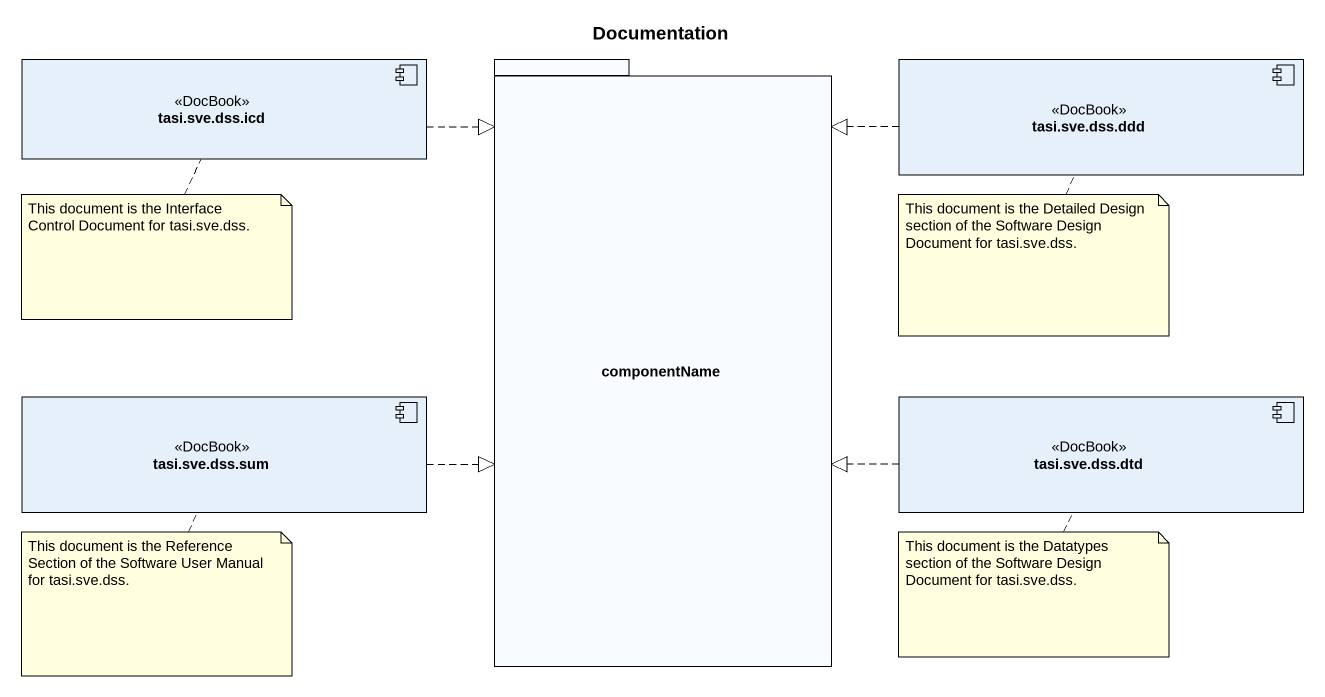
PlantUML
@startuml
title Documentation
component "tasi.sve.dss.icd" as tasi_sve_dss_icd <<DocBook>>
package componentName {
}
component "tasi.sve.dss.ddd" as tasi_sve_dss_ddd <<DocBook>>
component "tasi.sve.dss.sum" as tasi_sve_dss_sum <<DocBook>>
component "tasi.sve.dss.dtd" as tasi_sve_dss_dtd <<DocBook>>
tasi_sve_dss_icd .right.|> componentName
tasi_sve_dss_ddd .left.|> componentName
tasi_sve_dss_sum .right.|> componentName
tasi_sve_dss_dtd .left.|> componentName
note bottom of tasi_sve_dss_icd : This document is the Interface Control Document for tasi.sve.dss.
note bottom of tasi_sve_dss_ddd : This document is the Detailed Design section of the Software Design Document for tasi.sve.dss.
note bottom of tasi_sve_dss_sum : This document is the Reference Section of the Software User Manual for tasi.sve.dss.
note bottom of tasi_sve_dss_dtd : This document is the Datatypes section of the Software Design Document for tasi.sve.dss.
@enduml
